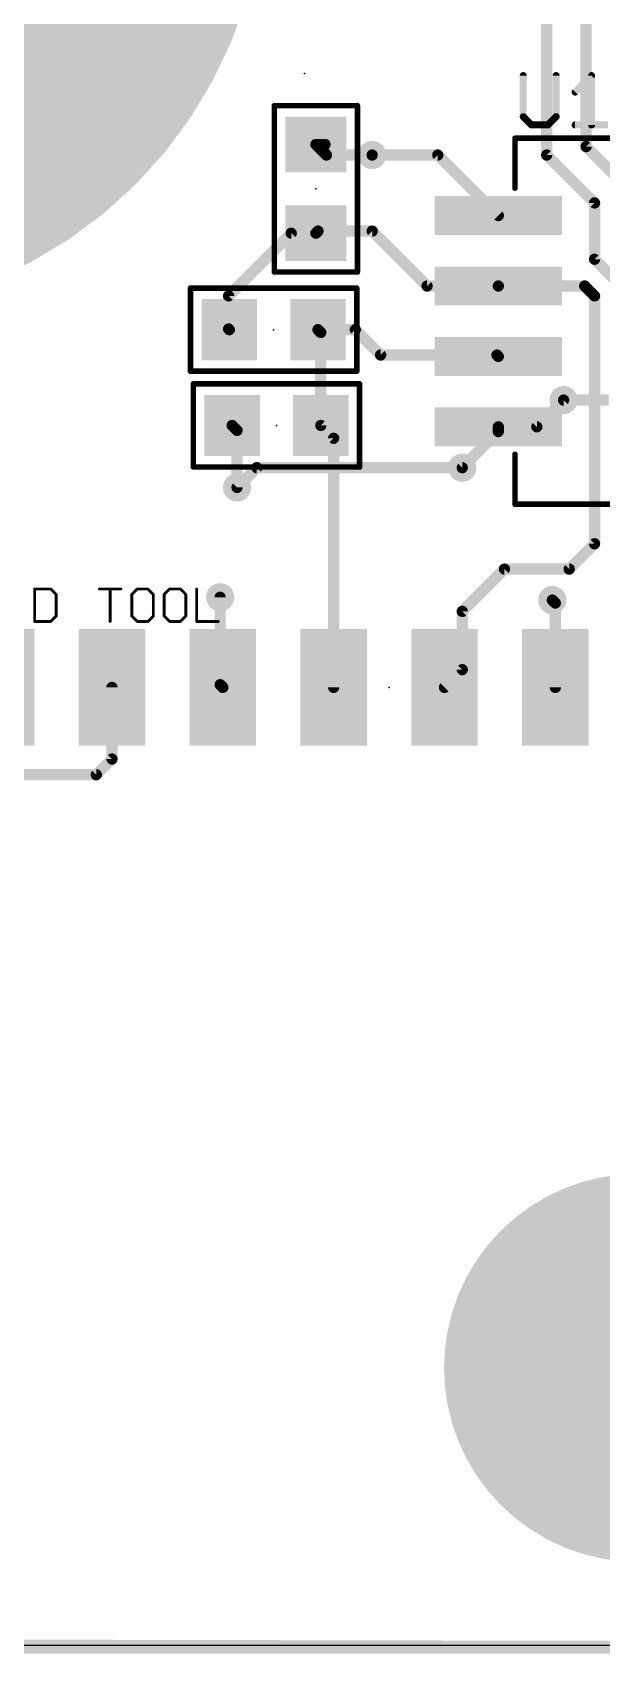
# Model space of a CAD drawing. Extents: x -0.2 to 82.8, y -0.2 to 76.
# Drawn here: x 30.39 to 40.67, y -0.15 to 29.08 of the extents above; entities that cross this region are included whole.
import ezdxf

# ---------------------------------------------------------------- set-up
doc = ezdxf.new("R2010")
doc.units = 0
for name, color, linetype in [('1', 22, 'CONTINUOUS'), ('15', 22, 'CONTINUOUS'), ('16', 175, 'CONTINUOUS'), ('18', 82, 'CONTINUOUS'), ('2', 175, 'CONTINUOUS'), ('20', 7, 'CONTINUOUS'), ('21', 253, 'CONTINUOUS'), ('23', 7, 'CONTINUOUS'), ('25', 253, 'CONTINUOUS'), ('29', 253, 'CONTINUOUS'), ('31', 253, 'CONTINUOUS'), ('41', 22, 'CONTINUOUS')]:
    doc.layers.add(name, color=color, linetype=linetype)

# ---------------------------------------------------------------- blocks, each defined once
blk = doc.blocks.new('RECT')
blk.add_solid([(-0.5, -0.5), (0.5, -0.5), (-0.5, 0.5), (0.5, 0.5)])
blk = doc.blocks.new('ROUNDV')
at = {"const_width": 0.5}
blk.add_lwpolyline([(0, -0.25, 1), (0, 0.25, 1), (0, -0.25)], format="xyb", dxfattribs=at)

msp = doc.modelspace()

# ---------------------------------------------------------------- linework, layer by layer
at = {"layer": '1', "const_width": 0.2032}
for points in [[(39.6748, 26.8732), (39.6748, 39.252)], [(40.386, 27.0256), (40.386, 37.5412)], [(35.5092, 27.0636), (35.6744, 27.0636)], [(35.6996, 26.8732), (35.5092, 27.0636)], [(36.5252, 26.8732), (35.6996, 26.8732)], [(36.5252, 26.8732), (37.7098, 26.8732)], [(37.7098, 26.8732), (38.802, 25.781)], [(40.5384, 26.0096), (39.6748, 26.8732)], [(41.402, 26.0096), (40.386, 27.0256)], [(40.5384, 24.9936), (40.5384, 26.0096)], [(35.0648, 25.4636), (33.9344, 24.3332)], [(35.5092, 25.4636), (35.0648, 25.4636)], [(35.5472, 25.5016), (35.5092, 25.4636)], [(36.5252, 25.5016), (35.5472, 25.5016)], [(37.5158, 24.511), (36.5252, 25.5016)], [(41.0972, 24.4348), (40.5384, 24.9936)], [(38.802, 24.511), (37.5158, 24.511)], [(40.3606, 24.511), (38.802, 24.511)], [(40.5384, 24.3332), (40.3606, 24.511)], [(33.9344, 24.3332), (33.9344, 23.7364)], [(40.5384, 19.8628), (40.5384, 24.3332)], [(33.9344, 23.7364), (33.9472, 23.7236)], [(35.598, 23.6728), (35.5472, 23.7236)], [(35.5472, 23.7236), (36.2204, 23.7236)], [(35.598, 21.9964), (35.598, 23.6728)], [(36.2204, 23.7236), (36.6776, 23.2664)], [(36.6776, 23.2664), (38.7766, 23.2664)], [(38.7766, 23.2664), (38.802, 23.241)], [(39.497, 21.971), (39.9796, 22.4536)], [(34.0868, 21.9076), (33.998, 21.9964)], [(34.0868, 20.8788), (34.0868, 21.9076)], [(35.83, 21.7644), (35.598, 21.9964)], [(38.802, 21.8856), (38.1508, 21.2344)], [(38.802, 21.971), (38.802, 21.8856)], [(38.802, 21.971), (39.497, 21.971)], [(35.83, 17.272), (35.83, 21.7644)], [(40.0812, 19.4056), (40.5384, 19.8628)], [(38.1508, 18.6436), (38.9128, 19.4056)], [(38.9128, 19.4056), (40.0812, 19.4056)], [(33.782, 18.8976), (33.782, 17.32)], [(38.1508, 17.5928), (38.1508, 18.6436)], [(39.7764, 18.8468), (39.83, 18.7932)], [(39.83, 18.7932), (39.83, 17.272)], [(37.83, 17.272), (38.1508, 17.5928)], [(31.83, 17.272), (31.83, 15.9804)], [(33.782, 17.32), (33.83, 17.272)], [(31.83, 15.9804), (31.5468, 15.6972)], [(31.5468, 15.6972), (27.2924, 15.6972)]]:
    msp.add_lwpolyline(points, dxfattribs=at)
at = {"layer": '1', "const_width": 0.1016}
for points in [[(35.5092, 27.1144, 1), (35.5092, 27.0128)], [(35.5451, 27.0995, 1), (35.4733, 27.0277)], [(35.6996, 26.924, 1), (35.6996, 26.8224)], [(35.6637, 26.8373, 1), (35.7355, 26.9091)], [(35.6744, 27.0128, 1), (35.6744, 27.1144)], [(36.5252, 26.924, 1), (36.5252, 26.8224)], [(36.5252, 26.8224, 1), (36.5252, 26.924)], [(37.7457, 26.9091, 1), (37.6739, 26.8373)], [(37.7098, 26.8224, 1), (37.7098, 26.924)], [(39.7107, 26.9091, 1), (39.6389, 26.8373)], [(39.624, 26.8732, 1), (39.7256, 26.8732)], [(40.4219, 27.0615, 1), (40.3501, 26.9897)], [(40.3352, 27.0256, 1), (40.4368, 27.0256)], [(40.5892, 26.0096, 1), (40.4876, 26.0096)], [(40.5025, 25.9737, 1), (40.5743, 26.0455)], [(38.7661, 25.7451, 1), (38.8379, 25.8169)], [(35.0648, 25.5144, 1), (35.0648, 25.4128)], [(35.1007, 25.4277, 1), (35.0289, 25.4995)], [(35.4733, 25.4995, 1), (35.5451, 25.4277)], [(35.5472, 25.5524, 1), (35.5472, 25.4508)], [(35.5092, 25.4128, 1), (35.5092, 25.5144)], [(35.5831, 25.4657, 1), (35.5113, 25.5375)], [(36.5611, 25.5375, 1), (36.4893, 25.4657)], [(36.5252, 25.4508, 1), (36.5252, 25.5524)], [(40.5743, 25.0295, 1), (40.5025, 24.9577)], [(40.4876, 24.9936, 1), (40.5892, 24.9936)], [(37.5158, 24.5618, 1), (37.5158, 24.4602)], [(37.4799, 24.4751, 1), (37.5517, 24.5469)], [(38.802, 24.5618, 1), (38.802, 24.4602)], [(38.802, 24.4602, 1), (38.802, 24.5618)], [(40.3965, 24.5469, 1), (40.3247, 24.4751)], [(40.3606, 24.4602, 1), (40.3606, 24.5618)], [(33.9852, 24.3332, 1), (33.8836, 24.3332)], [(33.8985, 24.3691, 1), (33.9703, 24.2973)], [(40.5892, 24.3332, 1), (40.4876, 24.3332)], [(40.5025, 24.2973, 1), (40.5743, 24.3691)], [(33.9703, 23.7723, 1), (33.8985, 23.7005)], [(33.8836, 23.7364, 1), (33.9852, 23.7364)], [(33.9113, 23.6877, 1), (33.9831, 23.7595)], [(35.5831, 23.7595, 1), (35.5113, 23.6877)], [(35.5472, 23.7744, 1), (35.5472, 23.6728)], [(35.6488, 23.6728, 1), (35.5472, 23.6728)], [(35.5621, 23.6369, 1), (35.6339, 23.7087)], [(36.2563, 23.7595, 1), (36.1845, 23.6877)], [(36.2204, 23.6728, 1), (36.2204, 23.7744)], [(36.6776, 23.3172, 1), (36.6776, 23.2156)], [(36.6417, 23.2305, 1), (36.7135, 23.3023)], [(38.8125, 23.3023, 1), (38.7407, 23.2305)], [(38.7661, 23.2051, 1), (38.8379, 23.2769)], [(38.7766, 23.2156, 1), (38.7766, 23.3172)], [(40.0155, 22.4177, 1), (39.9437, 22.4895)], [(34.0339, 22.0323, 1), (33.9621, 21.9605)], [(34.1376, 21.9076, 1), (34.036, 21.9076)], [(34.0509, 21.8717, 1), (34.1227, 21.9435)], [(35.6339, 22.0323, 1), (35.5621, 21.9605)], [(35.5472, 21.9964, 1), (35.6488, 21.9964)], [(38.8528, 21.971, 1), (38.7512, 21.971)], [(38.802, 22.0218, 1), (38.802, 21.9202)], [(38.7512, 21.8856, 1), (38.8528, 21.8856)], [(38.8379, 21.8497, 1), (38.7661, 21.9215)], [(39.4611, 22.0069, 1), (39.5329, 21.9351)], [(39.497, 21.9202, 1), (39.497, 22.0218)], [(35.8808, 21.7644, 1), (35.7792, 21.7644)], [(35.7941, 21.7285, 1), (35.8659, 21.8003)], [(38.1149, 21.2703, 1), (38.1867, 21.1985)], [(34.036, 20.8788, 1), (34.1376, 20.8788)], [(40.4876, 19.8628, 1), (40.5892, 19.8628)], [(40.5743, 19.8269, 1), (40.5025, 19.8987)], [(38.9128, 19.4564, 1), (38.9128, 19.3548)], [(38.9487, 19.3697, 1), (38.8769, 19.4415)], [(40.0453, 19.4415, 1), (40.1171, 19.3697)], [(40.0812, 19.3548, 1), (40.0812, 19.4564)], [(33.8328, 18.8976, 1), (33.7312, 18.8976)], [(38.2016, 18.6436, 1), (38.1, 18.6436)], [(38.1149, 18.6795, 1), (38.1867, 18.6077)], [(39.8123, 18.8827, 1), (39.7405, 18.8109)], [(39.8808, 18.7932, 1), (39.7792, 18.7932)], [(39.7941, 18.7573, 1), (39.8659, 18.8291)], [(38.1, 17.5928, 1), (38.2016, 17.5928)], [(38.1867, 17.5569, 1), (38.1149, 17.6287)], [(31.8808, 17.272, 1), (31.7792, 17.272)], [(33.8179, 17.3559, 1), (33.7461, 17.2841)], [(33.7312, 17.32, 1), (33.8328, 17.32)], [(33.7941, 17.2361, 1), (33.8659, 17.3079)], [(35.7792, 17.272, 1), (35.8808, 17.272)], [(37.7941, 17.3079, 1), (37.8659, 17.2361)], [(39.7792, 17.272, 1), (39.8808, 17.272)], [(31.8659, 15.9445, 1), (31.7941, 16.0163)], [(31.5468, 15.6464, 1), (31.5468, 15.748)], [(31.7792, 15.9804, 1), (31.8808, 15.9804)], [(31.5109, 15.7331, 1), (31.5827, 15.6613)]]:
    msp.add_lwpolyline(points, format="xyb", dxfattribs=at)
at = {"layer": '15', "const_width": 0.2032}
msp.add_lwpolyline([(53.848, -0.0508), (28.8544, 0)], dxfattribs=at)
at = {"layer": '16', "const_width": 0.2032}
for points in [[(39.9796, 22.4536), (40.7924, 22.4536)], [(34.4424, 21.2344), (34.0868, 20.8788)], [(38.1508, 21.2344), (34.4424, 21.2344)]]:
    msp.add_lwpolyline(points, dxfattribs=at)
at = {"layer": '16', "const_width": 0.1016}
for points in [[(39.9796, 22.5044, 1), (39.9796, 22.4028)], [(34.4424, 21.2852, 1), (34.4424, 21.1836)], [(34.4783, 21.1985, 1), (34.4065, 21.2703)], [(38.1508, 21.1836, 1), (38.1508, 21.2852)], [(34.0509, 20.9147, 1), (34.1227, 20.8429)]]:
    msp.add_lwpolyline(points, format="xyb", dxfattribs=at)
at = {"layer": '2', "const_width": 0.2032}
msp.add_lwpolyline([(28.8036, -0.0508), (53.8988, -0.0508)], dxfattribs=at)
at = {"layer": '20'}
msp.add_line((28.82, 0), (53.82, 0), dxfattribs=at)
for points, const_width in [([(26.6, 28, 1), (26.6, 36, 1), (26.6, 28)], 8), ([(41.322, 3.25, 1), (41.322, 6.75, 1), (41.322, 3.25)], 3.5)]:
    msp.add_lwpolyline(points, format="xyb", dxfattribs=dict(at, const_width=const_width))
at = {"layer": '21'}
for points, const_width in [([(34.7592, 27.7636), (36.2592, 27.7636)], 0.1), ([(34.7592, 24.7636), (34.7592, 27.7636)], 0.1), ([(36.2592, 27.7636), (36.2592, 24.7636)], 0.1), ([(39.102, 26.276), (39.102, 27.176)], 0.1), ([(39.102, 27.176), (43.702, 27.176)], 0.1), ([(36.2592, 24.7636), (34.7592, 24.7636)], 0.1), ([(33.2472, 22.9736), (33.2472, 24.4736)], 0.1), ([(33.2472, 24.4736), (36.2472, 24.4736)], 0.1), ([(36.2472, 24.4736), (36.2472, 22.9736)], 0.1), ([(36.2472, 22.9736), (33.2472, 22.9736)], 0.1), ([(33.298, 21.2464), (33.298, 22.7464)], 0.1), ([(33.298, 22.7464), (36.298, 22.7464)], 0.1), ([(36.298, 22.7464), (36.298, 21.2464)], 0.1), ([(39.102, 20.576), (39.102, 21.476)], 0.1), ([(36.298, 21.2464), (33.298, 21.2464)], 0.1), ([(43.702, 20.576), (39.102, 20.576)], 0.1), ([(30.4333, 19.0461), (30.4333, 18.4614)], 0.0508), ([(30.7256, 19.0461), (30.4333, 19.0461)], 0.0508), ([(30.8231, 18.9487), (30.7256, 19.0461)], 0.0508), ([(31.6027, 19.0461), (31.9925, 19.0461)], 0.0508), ([(31.7976, 18.4614), (31.7976, 19.0461)], 0.0508), ([(32.2848, 19.0461), (32.1874, 18.9487)], 0.0508), ([(32.4797, 19.0461), (32.2848, 19.0461)], 0.0508), ([(32.5771, 18.9487), (32.4797, 19.0461)], 0.0508), ([(32.8695, 19.0461), (32.772, 18.9487)], 0.0508), ([(33.0644, 19.0461), (32.8695, 19.0461)], 0.0508), ([(33.1618, 18.9487), (33.0644, 19.0461)], 0.0508), ([(33.3567, 19.0461), (33.3567, 18.4614)], 0.0508), ([(30.8231, 18.5588), (30.8231, 18.9487)], 0.0508), ([(32.1874, 18.9487), (32.1874, 18.5588)], 0.0508), ([(32.5771, 18.5588), (32.5771, 18.9487)], 0.0508), ([(32.772, 18.9487), (32.772, 18.5588)], 0.0508), ([(33.1618, 18.5588), (33.1618, 18.9487)], 0.0508), ([(30.4333, 18.4614), (30.7256, 18.4614)], 0.0508), ([(30.7256, 18.4614), (30.8231, 18.5588)], 0.0508), ([(32.1874, 18.5588), (32.2848, 18.4614)], 0.0508), ([(32.2848, 18.4614), (32.4797, 18.4614)], 0.0508), ([(32.4797, 18.4614), (32.5771, 18.5588)], 0.0508), ([(32.772, 18.5588), (32.8695, 18.4614)], 0.0508), ([(32.8695, 18.4614), (33.0644, 18.4614)], 0.0508), ([(33.0644, 18.4614), (33.1618, 18.5588)], 0.0508), ([(33.3567, 18.4614), (33.7465, 18.4614)], 0.0508)]:
    msp.add_lwpolyline(points, dxfattribs=dict(at, const_width=const_width))
for points, const_width in [([(34.7592, 27.7886, 1), (34.7592, 27.7386)], 0.05), ([(34.7842, 27.7636, 1), (34.7342, 27.7636)], 0.05), ([(36.2842, 27.7636, 1), (36.2342, 27.7636)], 0.05), ([(36.2592, 27.7386, 1), (36.2592, 27.7886)], 0.05), ([(39.127, 27.176, 1), (39.077, 27.176)], 0.05), ([(39.102, 27.201, 1), (39.102, 27.151)], 0.05), ([(39.077, 26.276, 1), (39.127, 26.276)], 0.05), ([(34.7592, 24.7886, 1), (34.7592, 24.7386)], 0.05), ([(34.7342, 24.7636, 1), (34.7842, 24.7636)], 0.05), ([(36.2342, 24.7636, 1), (36.2842, 24.7636)], 0.05), ([(36.2592, 24.7386, 1), (36.2592, 24.7886)], 0.05), ([(33.2722, 24.4736, 1), (33.2222, 24.4736)], 0.05), ([(33.2472, 24.4986, 1), (33.2472, 24.4486)], 0.05), ([(36.2722, 24.4736, 1), (36.2222, 24.4736)], 0.05), ([(36.2472, 24.4486, 1), (36.2472, 24.4986)], 0.05), ([(33.2472, 22.9986, 1), (33.2472, 22.9486)], 0.05), ([(33.2222, 22.9736, 1), (33.2722, 22.9736)], 0.05), ([(36.2222, 22.9736, 1), (36.2722, 22.9736)], 0.05), ([(36.2472, 22.9486, 1), (36.2472, 22.9986)], 0.05), ([(33.323, 22.7464, 1), (33.273, 22.7464)], 0.05), ([(33.298, 22.7714, 1), (33.298, 22.7214)], 0.05), ([(36.323, 22.7464, 1), (36.273, 22.7464)], 0.05), ([(36.298, 22.7214, 1), (36.298, 22.7714)], 0.05), ([(39.127, 21.476, 1), (39.077, 21.476)], 0.05), ([(33.298, 21.2714, 1), (33.298, 21.2214)], 0.05), ([(33.273, 21.2464, 1), (33.323, 21.2464)], 0.05), ([(36.273, 21.2464, 1), (36.323, 21.2464)], 0.05), ([(36.298, 21.2214, 1), (36.298, 21.2714)], 0.05), ([(39.102, 20.601, 1), (39.102, 20.551)], 0.05), ([(39.077, 20.576, 1), (39.127, 20.576)], 0.05), ([(30.446, 19.0461, 1), (30.4206, 19.0461)], 0.0254), ([(30.4333, 19.0588, 1), (30.4333, 19.0334)], 0.0254), ([(30.7346, 19.0551, 1), (30.7166, 19.0371)], 0.0254), ([(30.7256, 19.0334, 1), (30.7256, 19.0588)], 0.0254), ([(31.6027, 19.0588, 1), (31.6027, 19.0334)], 0.0254), ([(31.8102, 19.0461, 1), (31.7849, 19.0461)], 0.0254), ([(31.9925, 19.0334, 1), (31.9925, 19.0588)], 0.0254), ([(32.2848, 19.0588, 1), (32.2848, 19.0334)], 0.0254), ([(32.2938, 19.0371, 1), (32.2758, 19.0551)], 0.0254), ([(32.4887, 19.0551, 1), (32.4707, 19.0371)], 0.0254), ([(32.4797, 19.0334, 1), (32.4797, 19.0588)], 0.0254), ([(32.8695, 19.0588, 1), (32.8695, 19.0334)], 0.0254), ([(32.8785, 19.0371, 1), (32.8605, 19.0551)], 0.0254), ([(33.0734, 19.0551, 1), (33.0554, 19.0371)], 0.0254), ([(33.0644, 19.0334, 1), (33.0644, 19.0588)], 0.0254), ([(33.3694, 19.0461, 1), (33.344, 19.0461)], 0.0254), ([(30.8358, 18.9487, 1), (30.8104, 18.9487)], 0.0254), ([(30.8141, 18.9397, 1), (30.832, 18.9576)], 0.0254), ([(32.2001, 18.9487, 1), (32.1746, 18.9487)], 0.0254), ([(32.1784, 18.9576, 1), (32.1963, 18.9397)], 0.0254), ([(32.5898, 18.9487, 1), (32.5644, 18.9487)], 0.0254), ([(32.5682, 18.9397, 1), (32.5861, 18.9576)], 0.0254), ([(32.7847, 18.9487, 1), (32.7593, 18.9487)], 0.0254), ([(32.7631, 18.9576, 1), (32.781, 18.9397)], 0.0254), ([(33.1745, 18.9487, 1), (33.1491, 18.9487)], 0.0254), ([(33.1529, 18.9397, 1), (33.1708, 18.9576)], 0.0254), ([(30.4333, 18.4741, 1), (30.4333, 18.4487)], 0.0254), ([(30.4206, 18.4614, 1), (30.446, 18.4614)], 0.0254), ([(30.7166, 18.4704, 1), (30.7346, 18.4524)], 0.0254), ([(30.7256, 18.4487, 1), (30.7256, 18.4741)], 0.0254), ([(30.8104, 18.5588, 1), (30.8358, 18.5588)], 0.0254), ([(30.832, 18.5499, 1), (30.8141, 18.5678)], 0.0254), ([(31.7849, 18.4614, 1), (31.8102, 18.4614)], 0.0254), ([(32.1746, 18.5588, 1), (32.2001, 18.5588)], 0.0254), ([(32.1963, 18.5678, 1), (32.1784, 18.5499)], 0.0254), ([(32.2848, 18.4741, 1), (32.2848, 18.4487)], 0.0254), ([(32.2758, 18.4524, 1), (32.2938, 18.4704)], 0.0254), ([(32.4707, 18.4704, 1), (32.4887, 18.4524)], 0.0254), ([(32.4797, 18.4487, 1), (32.4797, 18.4741)], 0.0254), ([(32.5644, 18.5588, 1), (32.5898, 18.5588)], 0.0254), ([(32.5861, 18.5499, 1), (32.5682, 18.5678)], 0.0254), ([(32.7593, 18.5588, 1), (32.7847, 18.5588)], 0.0254), ([(32.781, 18.5678, 1), (32.7631, 18.5499)], 0.0254), ([(32.8695, 18.4741, 1), (32.8695, 18.4487)], 0.0254), ([(32.8605, 18.4524, 1), (32.8785, 18.4704)], 0.0254), ([(33.0554, 18.4704, 1), (33.0734, 18.4524)], 0.0254), ([(33.0644, 18.4487, 1), (33.0644, 18.4741)], 0.0254), ([(33.1491, 18.5588, 1), (33.1745, 18.5588)], 0.0254), ([(33.1708, 18.5499, 1), (33.1529, 18.5678)], 0.0254), ([(33.3567, 18.4741, 1), (33.3567, 18.4487)], 0.0254), ([(33.344, 18.4614, 1), (33.3694, 18.4614)], 0.0254), ([(33.7465, 18.4487, 1), (33.7465, 18.4741)], 0.0254)]:
    msp.add_lwpolyline(points, format="xyb", dxfattribs=dict(at, const_width=const_width))
at = {"layer": '23'}
for p in [(35.306, 28.3464), (35.5092, 26.2636), (34.7472, 23.7236), (34.798, 21.9964), (36.83, 17.272)]:
    msp.add_point(p, dxfattribs=at)
at = {"layer": '25', "const_width": 0.0635}
for points in [[(39.2837, 28.3057, 1), (39.2201, 28.3057)], [(39.8768, 28.3057, 1), (39.8133, 28.3057)], [(40.5158, 28.3057, 1), (40.4523, 28.3057)], [(40.5065, 28.2832, 1), (40.4616, 28.3281)], [(40.165, 28.0315, 1), (40.2099, 27.9866)], [(39.2201, 27.5642, 1), (39.2837, 27.5642)], [(39.2744, 27.5866, 1), (39.2294, 27.5417)], [(39.8133, 27.5642, 1), (39.8768, 27.5642)], [(39.8675, 27.5417, 1), (39.8226, 27.5866)], [(39.4002, 27.4476, 1), (39.4002, 27.3842)], [(39.3777, 27.3934, 1), (39.4226, 27.4384)], [(39.6743, 27.4384, 1), (39.7192, 27.3934)], [(39.6968, 27.3842, 1), (39.6968, 27.4476)], [(40.1874, 27.4476, 1), (40.1874, 27.3842)], [(40.4523, 27.4159, 1), (40.5158, 27.4159)]]:
    msp.add_lwpolyline(points, format="xyb", dxfattribs=at)
at = {"layer": '25', "const_width": 0.127}
for points in [[(39.2519, 28.3057), (39.2519, 27.5642)], [(39.8451, 27.5642), (39.8451, 28.3057)], [(40.1874, 28.0091), (40.484, 28.3057)], [(40.484, 28.3057), (40.484, 27.4159)], [(39.2519, 27.5642), (39.4002, 27.4159)], [(39.6968, 27.4159), (39.8451, 27.5642)], [(39.4002, 27.4159), (39.6968, 27.4159)], [(40.1874, 27.4159), (40.7806, 27.4159)]]:
    msp.add_lwpolyline(points, dxfattribs=at)
at = {"layer": '41', "const_width": 8}
msp.add_lwpolyline([(26.6, 28, 1), (26.6, 36, 1), (26.6, 28)], format="xyb", dxfattribs=at)

# ---------------------------------------------------------------- block references
at = {"layer": '1', "xscale": 0.9}
for p, rotation in [((35.5092, 27.0636), 270), ((35.5092, 25.4636), 270), ((33.998, 21.9964), 180), ((35.598, 21.9964), 180)]:
    msp.add_blockref('RECT', p, dxfattribs=dict(at, rotation=rotation))
at = {"layer": '1', "rotation": 180}
for p, xscale, yscale in [((38.802, 25.781), 2.2, 0.6), ((38.802, 24.511), 2.2, 0.6), ((38.802, 23.241), 2.2, 0.6), ((38.802, 21.971), 2.2, 0.6), ((31.83, 17.272), 1.1, 2), ((33.83, 17.272), 1.1, 2), ((35.83, 17.272), 1.1, 2), ((37.83, 17.272), 1.1, 2), ((39.83, 17.272), 1.1, 2)]:
    msp.add_blockref('RECT', p, dxfattribs=dict(at, xscale=xscale, yscale=yscale))
at = {"layer": '1', "xscale": 0.9}
for p in [(33.9472, 23.7236), (35.5472, 23.7236)]:
    msp.add_blockref('RECT', p, dxfattribs=at)
at = {"layer": '18', "xscale": 0.508, "yscale": 0.508}
for p in [(36.5252, 26.8732), (36.5252, 26.8732), (36.5252, 26.8732), (36.5252, 26.8732), (39.9796, 22.4536), (39.9796, 22.4536), (39.9796, 22.4536), (39.9796, 22.4536), (38.1508, 21.2344), (38.1508, 21.2344), (38.1508, 21.2344), (38.1508, 21.2344), (34.0868, 20.8788), (34.0868, 20.8788), (34.0868, 20.8788), (34.0868, 20.8788), (33.782, 18.8976), (33.782, 18.8976), (33.782, 18.8976), (33.782, 18.8976), (39.7764, 18.8468), (39.7764, 18.8468), (39.7764, 18.8468), (39.7764, 18.8468)]:
    msp.add_blockref('ROUNDV', p, dxfattribs=at)
at = {"layer": '29'}
for p, xscale, yscale, rotation in [((35.5092, 27.0636), 1.0016, 1.1016, 270), ((38.802, 25.781), 2.3016, 0.7016, 180), ((35.5092, 25.4636), 1.0016, 1.1016, 270), ((38.802, 24.511), 2.3016, 0.7016, 180), ((38.802, 23.241), 2.3016, 0.7016, 180), ((33.998, 21.9964), 1.0016, 1.1016, 180), ((35.598, 21.9964), 1.0016, 1.1016, 180), ((38.802, 21.971), 2.3016, 0.7016, 180), ((29.83, 17.272), 1.2016, 2.1016, 180), ((31.83, 17.272), 1.2016, 2.1016, 180), ((33.83, 17.272), 1.2016, 2.1016, 180), ((35.83, 17.272), 1.2016, 2.1016, 180), ((37.83, 17.272), 1.2016, 2.1016, 180), ((39.83, 17.272), 1.2016, 2.1016, 180)]:
    msp.add_blockref('RECT', p, dxfattribs=dict(at, xscale=xscale, yscale=yscale, rotation=rotation))
at = {"layer": '29', "xscale": 1.0016, "yscale": 1.1016}
for p in [(33.9472, 23.7236), (35.5472, 23.7236)]:
    msp.add_blockref('RECT', p, dxfattribs=at)
at = {"layer": '31', "xscale": 0.9}
for p, rotation in [((35.5092, 27.0636), 270), ((35.5092, 25.4636), 270), ((33.998, 21.9964), 180), ((35.598, 21.9964), 180)]:
    msp.add_blockref('RECT', p, dxfattribs=dict(at, rotation=rotation))
at = {"layer": '31', "rotation": 180}
for p, xscale, yscale in [((38.802, 25.781), 2.2, 0.6), ((38.802, 24.511), 2.2, 0.6), ((38.802, 23.241), 2.2, 0.6), ((38.802, 21.971), 2.2, 0.6), ((31.83, 17.272), 1.1, 2), ((33.83, 17.272), 1.1, 2), ((35.83, 17.272), 1.1, 2), ((37.83, 17.272), 1.1, 2), ((39.83, 17.272), 1.1, 2)]:
    msp.add_blockref('RECT', p, dxfattribs=dict(at, xscale=xscale, yscale=yscale))
at = {"layer": '31', "xscale": 0.9}
for p in [(33.9472, 23.7236), (35.5472, 23.7236)]:
    msp.add_blockref('RECT', p, dxfattribs=at)

doc.saveas('drawing.dxf')
